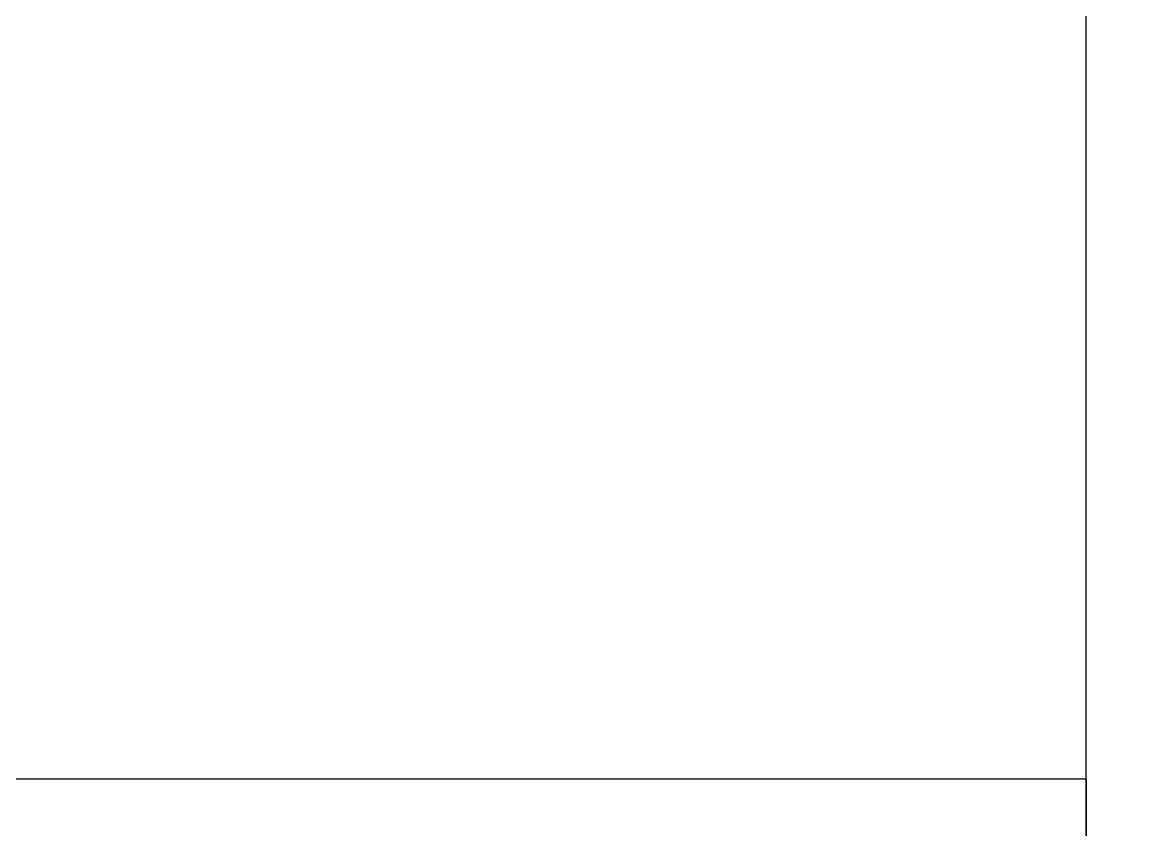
# Model space of a CAD drawing. Header units: feet. Extents: x 2743383 to 2765688, y -5729940 to -5723675.
# Drawn here: x 2757910 to 2758750, y -5726292 to -5725693 of the extents above; entities that cross this region are included whole.
import ezdxf

# ---------------------------------------------------------------- set-up
doc = ezdxf.new("R2010")
doc.units = ezdxf.units.FT
doc.header["$LTSCALE"] = 33
doc.header["$MEASUREMENT"] = 0
doc.layers.add('LENS-PARTITION', color=21, linetype='Continuous', lineweight=25)

msp = doc.modelspace()

# ---------------------------------------------------------------- linework, layer by layer
at = {"layer": 'LENS-PARTITION'}
for points in [[(2758700.493322282, -5723904.722976158), (2758800.493322282, -5723904.722976158), (2758800.493322282, -5728669.722972031), (2758700.493322282, -5728669.722972031)], [(2756950.493322282, -5726254.722976166), (2758700.493322282, -5726254.722976166), (2758700.493322282, -5726354.722976166), (2756950.493322282, -5726354.722976166)]]:
    msp.add_lwpolyline(points, close=True, dxfattribs=at)

doc.saveas('drawing.dxf')
